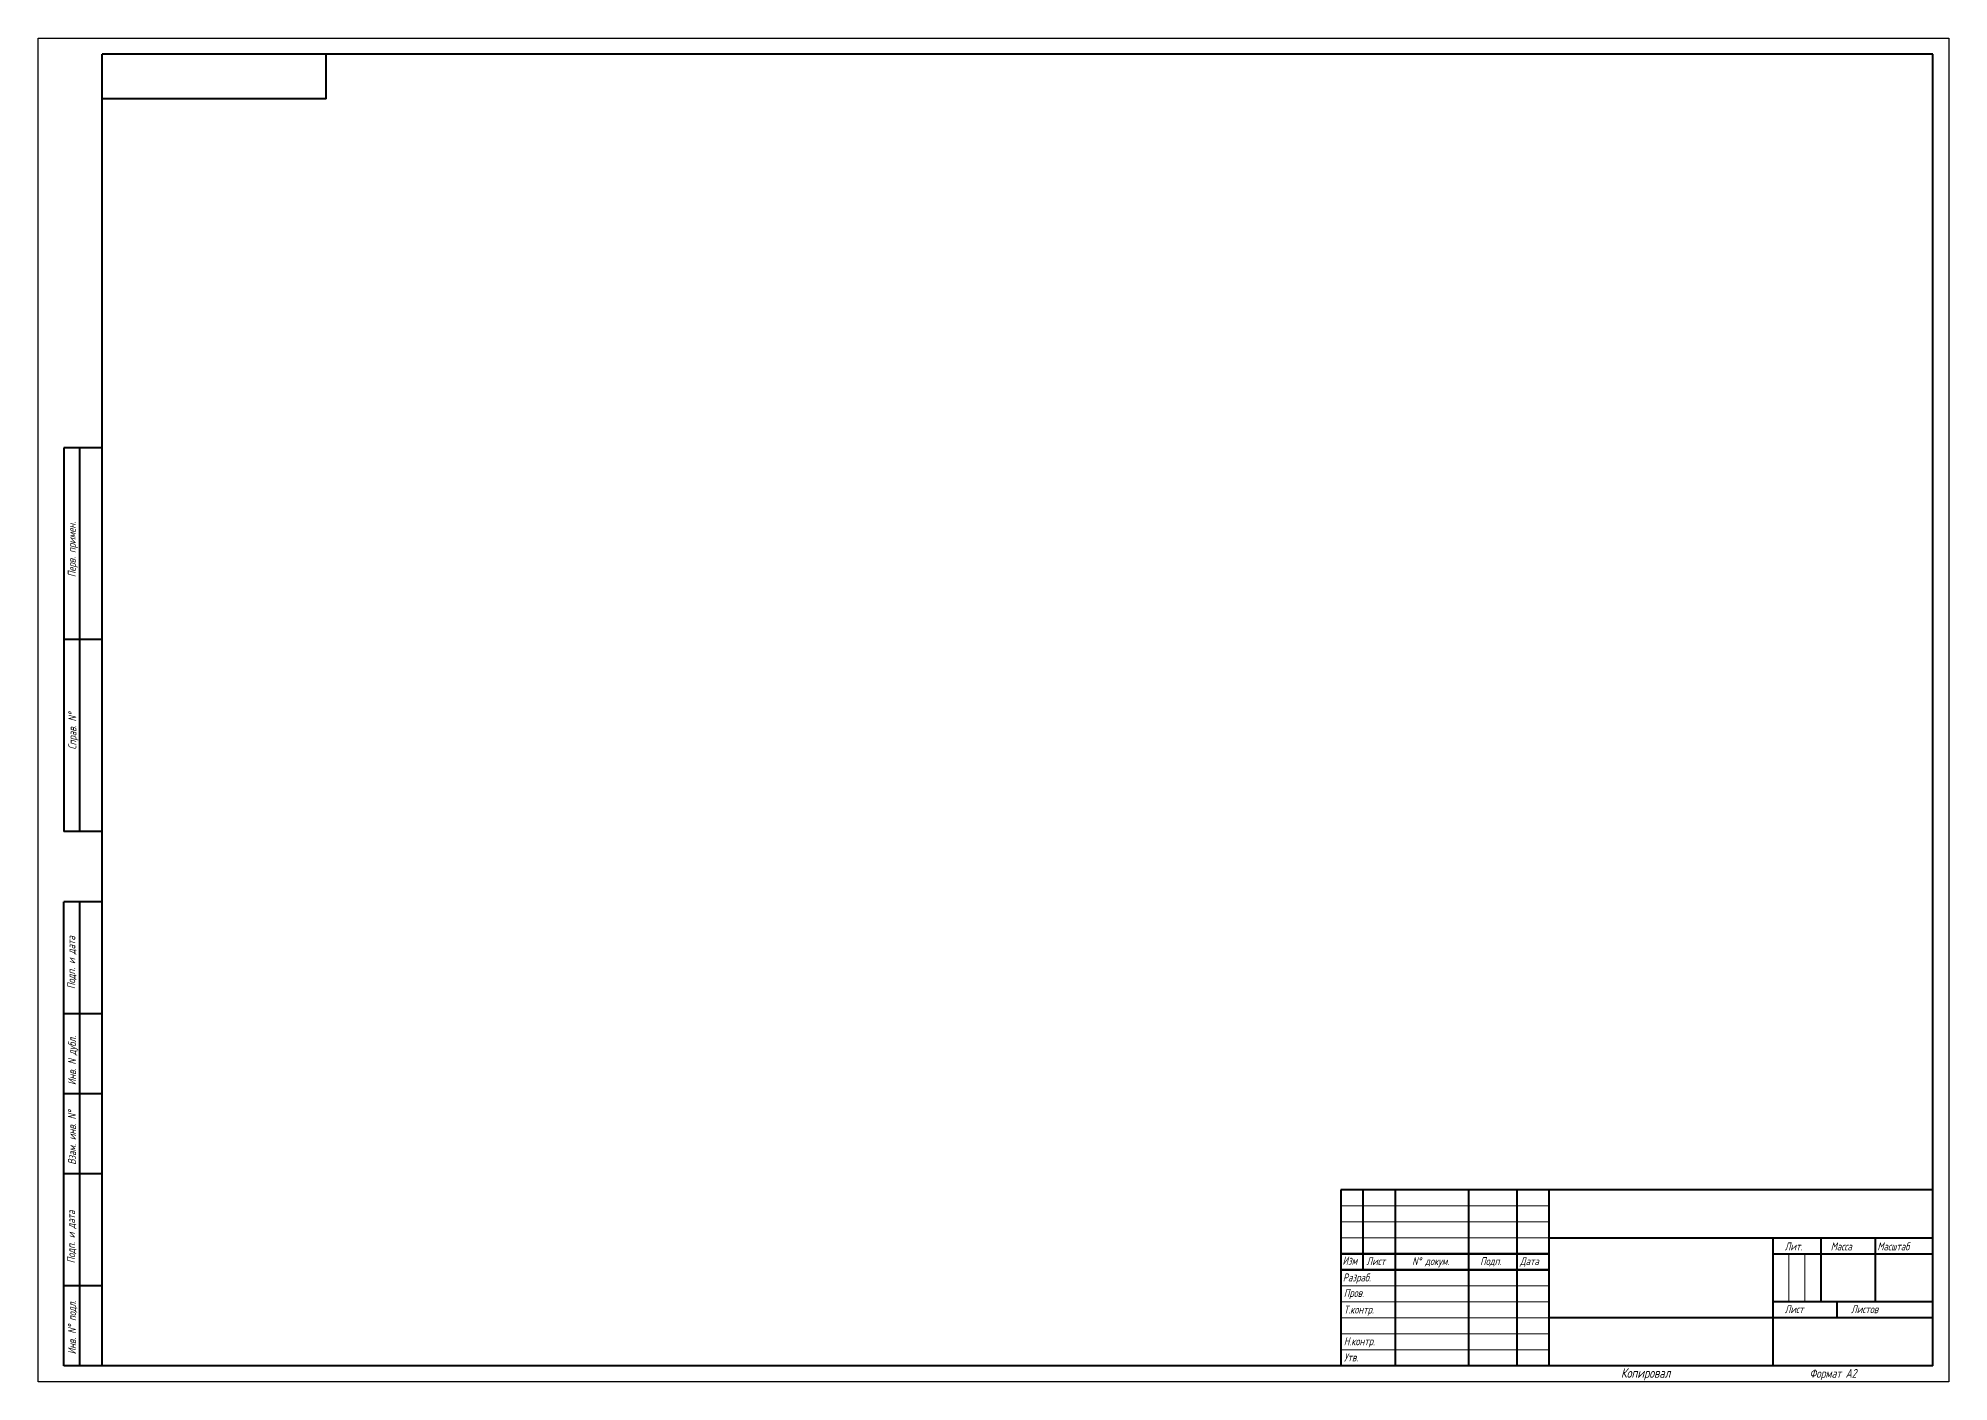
# Model space of a CAD drawing. Header units: millimetres. Extents: x -1 to 1633, y -1 to 593.
# Drawn here: x 1036 to 1633, y 1 to 421 of the extents above; entities that cross this region are included whole.
import ezdxf

# ---------------------------------------------------------------- set-up
doc = ezdxf.new("R2010")
doc.units = ezdxf.units.MM
doc.header["$LTSCALE"] = 0.5
doc.layers.get('0').update_dxf_attribs({"lineweight": 15})
doc.layers.add('KONTUR', color=7, linetype='Continuous')
for name, color, linetype, lineweight in [('Основная', 7, 'Continuous', 40), ('текст', 7, 'Continuous', 30), ('тонкая', 7, 'Continuous', 20)]:
    doc.layers.add(name, color=color, linetype=linetype, lineweight=lineweight)
doc.styles.add('стиль рамки', font='romans.shx', dxfattribs={"width": 0.75, "oblique": 15, "height": 3.5})

msp = doc.modelspace()

# ---------------------------------------------------------------- linework, layer by layer
for p, q in [((1508, 56), (1443, 56)), ((1508, 51), (1443, 51)), ((1508, 46), (1443, 46)), ((1578, 6), (1578, 6))]:
    msp.add_line(p, q)
at = {"lineweight": 50}
for p, q in [((1508, 41), (1443, 41)), ((1508, 36), (1443, 36))]:
    msp.add_line(p, q, dxfattribs=at)
at = {"layer": 'KONTUR'}
for p, q in [((1036, 1), (1036, 421)), ((1036, 421), (1633, 421)), ((1633, 421), (1633, 1)), ((1633, 1), (1036, 1))]:
    msp.add_line(p, q, dxfattribs=at)
at = {"layer": 'Основная'}
for p, q in [((1056, 46), (1056, 416)), ((1628, 416), (1056, 416)), ((1126, 402), (1126, 416)), ((1628, 6), (1628, 416)), ((1126, 402), (1056, 402)), ((1044, 293), (1044, 173)), ((1056, 293), (1044, 293)), ((1049, 173), (1049, 293)), ((1056, 233), (1044, 233)), ((1056, 173), (1044, 173)), ((1044, 6), (1044, 151)), ((1056, 151), (1044, 151)), ((1049, 6), (1049, 151)), ((1056, 116), (1044, 116)), ((1056, 91), (1044, 91)), ((1056, 66), (1044, 66)), ((1443, 61), (1443, 6)), ((1628, 61), (1443, 61)), ((1450, 36), (1450, 61)), ((1460, 61), (1460, 6)), ((1483, 6), (1483, 61)), ((1498, 61), (1498, 6)), ((1508, 61), (1508, 6)), ((1056, 6), (1056, 46)), ((1508, 46), (1628, 46)), ((1578, 46), (1578, 6)), ((1593, 46), (1593, 26)), ((1610, 46), (1610, 26)), ((1578, 41), (1628, 41)), ((1056, 31), (1044, 31)), ((1628, 26), (1578, 26)), ((1598, 26), (1598, 21)), ((1628, 21), (1508, 21)), ((1628, 6), (1044, 6))]:
    msp.add_line(p, q, dxfattribs=at)
at = {"layer": 'тонкая'}
for p, q in [((1582.99, 40.79), (1582.99, 26)), ((1588.07, 40.79), (1588.07, 26)), ((1443, 31), (1508, 31)), ((1508, 26), (1443, 26)), ((1508, 21), (1443, 21))]:
    msp.add_line(p, q, dxfattribs=at)
for points in [[(1443, 16), (1508, 16)], [(1443, 11), (1508, 11)]]:
    msp.add_lwpolyline(points, dxfattribs=at)

# ---------------------------------------------------------------- texts
at = {"layer": 'текст', "style": 'стиль рамки', "oblique": 15, "width": 0.75}
for s, p in [('Перв. примен.', (1047.75, 252.51)), ('Справ. N%%d', (1047.91, 198.63)), ('Подп. и дата', (1047.57, 123.77)), ('Инв. N дубл.', (1047.82, 93.75)), ('Взам. инв. N%%d', (1047.82, 68.82)), ('Подп. и дата', (1047.52, 38.03)), ('Инв. N%%d подл.', (1047.82, 9.57))]:
    msp.add_text(s, height=2.5, rotation=90, dxfattribs=at).set_placement(p)
for s, height, p in [('Лит.', 2.5, (1581.72, 42.07)), ('Масса', 2.5, (1596.09, 42.07)), ('Масштаб', 2.5, (1610.68, 42.07)), ('Изм', 2.5, (1443.55, 37.61)), ('Лист', 2.5, (1451.02, 37.46)), ('N%%d докум. ', 2.5, (1465.3, 37.46)), ('Подп.', 2.5, (1486.56, 37.46)), ('Дата', 2.5, (1499.01, 37.46)), ('Разраб.', 2.5, (1443.66, 32.36)), ('Пров.', 2.5, (1443.96, 27.53)), ('Т.контр.', 2.5, (1443.96, 22.33)), ('Лист', 2.5, (1581.72, 22.45)), ('Листов', 2.5, (1602.44, 22.45)), ('Н.контр.', 2.5, (1443.96, 12.41)), ('Утв.', 2.5, (1443.96, 7.39)), ('Копировал', 3, (1530.54, 2.25)), ('Формат А2', 2.75, (1589.46, 2.25))]:
    msp.add_text(s, height=height, dxfattribs=at).set_placement(p)

doc.saveas('drawing.dxf')
